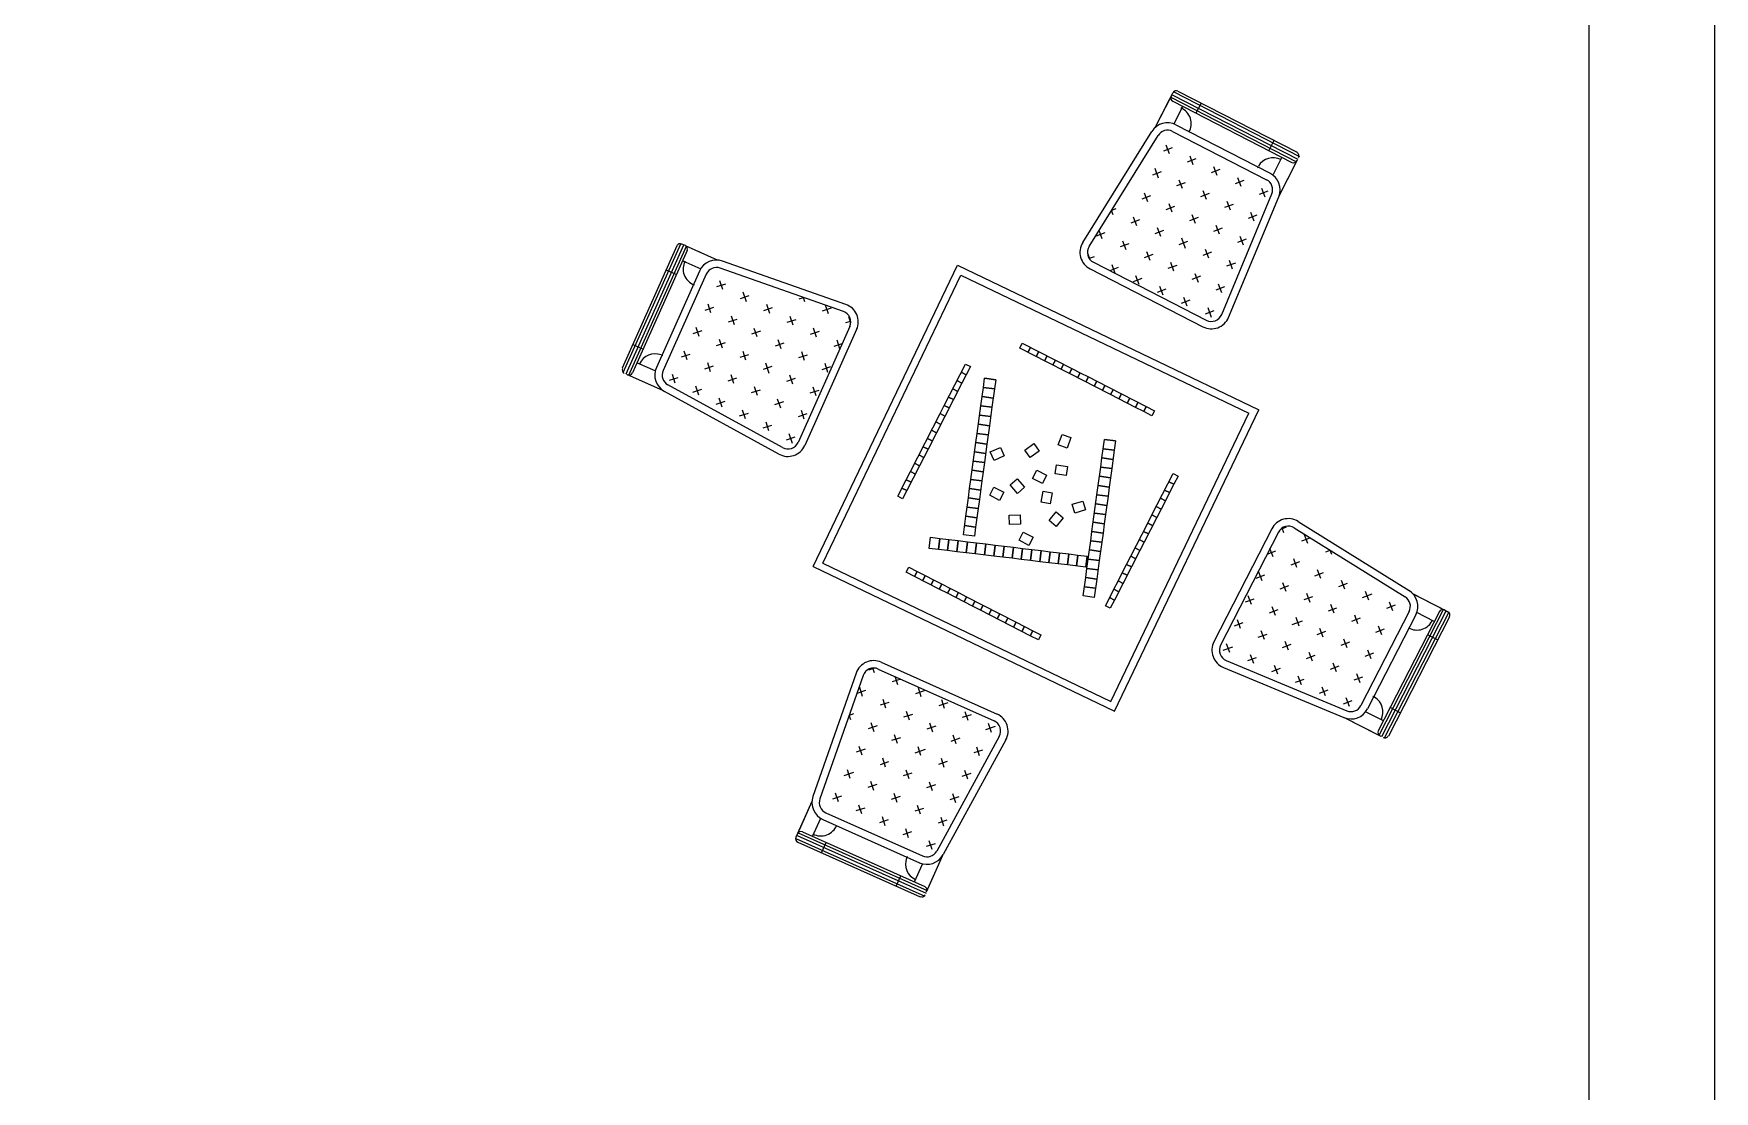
# Model space of a CAD drawing. Header units: inches. Extents: x 11.8 to 54.3, y 7.5 to 32.3.
# Drawn here: x 49.782 to 54.309, y 10.348 to 13.195 of the extents above; entities that cross this region are included whole.
import ezdxf

# ---------------------------------------------------------------- set-up
doc = ezdxf.new("R2010")
doc.units = ezdxf.units.IN
doc.header["$MEASUREMENT"] = 0
for name, color, linetype in [('1', 1, 'Continuous'), ('4', 4, 'Continuous'), ('kadrbm', 4, 'Continuous')]:
    doc.layers.add(name, color=color, linetype=linetype)

# ---------------------------------------------------------------- blocks, each defined once
blk = doc.blocks.new('kadrbm')
at = {"layer": 'kadrbm', "color": 4}
blk.add_lwpolyline([(0, 0), (0, 24.7972), (21, 24.7972), (21, 0), (0, 0)], close=True, dxfattribs=at)
blk.add_lwpolyline([(20.6631, 0.3257), (20.6631, 24.4603), (0.3369, 24.4603), (0.3369, 0.3257), (20.6631, 0.3257)], dxfattribs=at)

msp = doc.modelspace()

# ---------------------------------------------------------------- linework, layer by layer
at = {"layer": '1'}
for p, q in [((52.8536, 13.0376), (53.1915, 12.8643)), ((52.8454, 13.0233), (53.184, 12.8497)), ((52.849, 13.0302), (53.1876, 12.8567)), ((52.8772, 12.9991), (52.8529, 12.9518)), ((52.9268, 13.0079), (52.9129, 12.9808)), ((52.6249, 12.6219), (52.8108, 12.9205)), ((52.8499, 12.9314), (53.1032, 12.8015)), ((53.1229, 12.9074), (53.1089, 12.8803)), ((52.8486, 12.887), (52.8252, 12.8782)), ((52.8413, 12.8709), (52.8325, 12.8943)), ((52.913, 12.8579), (52.8896, 12.8491)), ((52.9057, 12.8418), (52.8969, 12.8652)), ((53.1446, 12.862), (53.1208, 12.8155)), ((52.8195, 12.8226), (52.7961, 12.8138)), ((52.8123, 12.8054), (52.8032, 12.8314)), ((52.9775, 12.8288), (52.9541, 12.82)), ((52.9702, 12.8127), (52.9613, 12.8361)), ((52.7186, 12.7712), (52.7183, 12.772)), ((52.8839, 12.7935), (52.8605, 12.7846)), ((52.8766, 12.7774), (52.8678, 12.8007)), ((52.9411, 12.7482), (52.9322, 12.7716)), ((53.0419, 12.7997), (53.0185, 12.7908)), ((53.0346, 12.7836), (53.0258, 12.8069)), ((53.1063, 12.7706), (53.0829, 12.7617)), ((53.0991, 12.7544), (53.0902, 12.7778)), ((52.6968, 12.7228), (52.685, 12.7184)), ((52.7903, 12.7581), (52.767, 12.7493)), ((52.7831, 12.742), (52.7742, 12.7654)), ((52.8548, 12.729), (52.8314, 12.7202)), ((52.8486, 12.7141), (52.8408, 12.7363)), ((52.9483, 12.7643), (52.925, 12.7555)), ((52.9822, 12.4386), (53.1172, 12.7633)), ((53.0128, 12.7352), (52.9894, 12.7264)), ((53.0055, 12.7191), (52.9967, 12.7425)), ((52.6895, 12.7067), (52.6851, 12.7185)), ((52.7612, 12.6937), (52.7378, 12.6849)), ((52.754, 12.6776), (52.7451, 12.701)), ((52.9192, 12.6999), (52.8958, 12.6911)), ((52.9119, 12.6838), (52.9031, 12.7072)), ((52.9764, 12.6547), (52.9676, 12.6781)), ((53.0772, 12.7061), (53.0538, 12.6973)), ((53.0699, 12.69), (53.0611, 12.7134)), ((52.6677, 12.6584), (52.6443, 12.6496)), ((52.6604, 12.6423), (52.6518, 12.6651)), ((52.7248, 12.6132), (52.716, 12.6365)), ((52.8257, 12.6646), (52.8023, 12.6558)), ((52.8184, 12.6485), (52.8096, 12.6719)), ((52.8901, 12.6355), (52.8667, 12.6266)), ((52.885, 12.6165), (52.8752, 12.6443)), ((52.9837, 12.6708), (52.9603, 12.662)), ((53.0481, 12.6417), (53.0247, 12.6328)), ((53.0408, 12.6256), (53.032, 12.649)), ((51.5248, 12.6281), (51.3697, 12.2815)), ((51.533, 12.6253), (51.3776, 12.2779)), ((51.5401, 12.6221), (51.3848, 12.2747)), ((52.6283, 12.5856), (52.6225, 12.6012)), ((52.6386, 12.5939), (52.6256, 12.5891)), ((52.7321, 12.6293), (52.7087, 12.6204)), ((52.7966, 12.6002), (52.7732, 12.5913)), ((52.7893, 12.584), (52.7804, 12.6074)), ((52.9545, 12.6064), (52.9312, 12.5975)), ((52.9473, 12.5902), (52.9384, 12.6136)), ((53.0117, 12.5611), (53.0029, 12.5845)), ((51.5941, 12.5476), (51.4779, 12.2877)), ((51.4863, 12.5591), (51.5141, 12.5467)), ((51.5305, 12.5833), (51.579, 12.5616)), ((51.9634, 12.4471), (51.6314, 12.5636)), ((51.9083, 11.7694), (52.2801, 12.5449)), ((52.2801, 12.5449), (53.0556, 12.173)), ((52.6367, 12.5793), (52.9408, 12.4234)), ((52.703, 12.5648), (52.6811, 12.5566)), ((52.6956, 12.5491), (52.6869, 12.5721)), ((52.7602, 12.5196), (52.7513, 12.543)), ((52.861, 12.571), (52.8376, 12.5622)), ((52.8537, 12.5549), (52.8449, 12.5783)), ((52.9254, 12.5419), (52.902, 12.5331)), ((52.9194, 12.5246), (52.9109, 12.5486)), ((53.019, 12.5772), (52.9956, 12.5684)), ((51.6229, 12.5138), (51.6467, 12.5216)), ((51.6387, 12.5058), (51.6309, 12.5296)), ((51.7023, 12.4729), (51.6932, 12.4989)), ((51.7968, 12.5048), (51.7965, 12.5057)), ((52.7674, 12.5357), (52.744, 12.5269)), ((52.8319, 12.5066), (52.8085, 12.4978)), ((52.8246, 12.4905), (52.8158, 12.5139)), ((52.9899, 12.5128), (52.9665, 12.504)), ((52.9826, 12.4967), (52.9738, 12.5201)), ((51.5909, 12.4508), (51.6147, 12.4585)), ((51.6067, 12.4428), (51.5989, 12.4665)), ((51.686, 12.4818), (51.7097, 12.4896)), ((51.749, 12.4498), (51.7728, 12.4575)), ((51.7648, 12.4418), (51.757, 12.4655)), ((51.8441, 12.4808), (51.8561, 12.4847)), ((51.8599, 12.4728), (51.8559, 12.4848)), ((51.9071, 12.4488), (51.9309, 12.4565)), ((51.9229, 12.4408), (51.9153, 12.464)), ((52.8963, 12.4775), (52.8729, 12.4687)), ((52.889, 12.4614), (52.8802, 12.4848)), ((52.9545, 12.4307), (52.9454, 12.4567)), ((51.5747, 12.3797), (51.5669, 12.4035)), ((51.654, 12.4188), (51.6777, 12.4265)), ((51.6697, 12.4108), (51.662, 12.4345)), ((51.8121, 12.4178), (51.8358, 12.4255)), ((51.8278, 12.4098), (51.8201, 12.4335)), ((51.9808, 12.4065), (51.8412, 12.0945)), ((51.9702, 12.4168), (51.9833, 12.4211)), ((51.9834, 12.4167), (51.9782, 12.4325)), ((52.9607, 12.4484), (52.9374, 12.4395)), ((51.3963, 12.358), (51.4241, 12.3456)), ((51.5589, 12.3877), (51.5827, 12.3955)), ((51.6219, 12.3557), (51.6457, 12.3635)), ((51.6377, 12.3477), (51.6299, 12.3715)), ((51.717, 12.3867), (51.7408, 12.3945)), ((51.7312, 12.379), (51.7234, 12.4012)), ((51.7801, 12.3547), (51.8038, 12.3625)), ((51.7958, 12.3467), (51.7881, 12.3705)), ((51.8751, 12.3857), (51.8989, 12.3935)), ((51.8909, 12.3777), (51.8831, 12.4015)), ((51.9382, 12.3537), (51.9604, 12.361)), ((51.9538, 12.3461), (51.9462, 12.3695)), ((52.4384, 12.3485), (52.4452, 12.3618)), ((52.4452, 12.3618), (52.5787, 12.2934)), ((51.5269, 12.3247), (51.5506, 12.3324)), ((51.5426, 12.3167), (51.5349, 12.3404)), ((51.685, 12.3237), (51.7088, 12.3314)), ((51.7007, 12.3157), (51.693, 12.3395)), ((51.8431, 12.3227), (51.8669, 12.3305)), ((51.8589, 12.3147), (51.8511, 12.3385)), ((52.4829, 12.3257), (52.4384, 12.3485)), ((52.4675, 12.3504), (52.4606, 12.3371)), ((52.4606, 12.3371), (52.4675, 12.3504)), ((52.4897, 12.339), (52.4829, 12.3257)), ((52.4829, 12.3257), (52.4897, 12.339)), ((52.5051, 12.3143), (52.4829, 12.3257)), ((52.512, 12.3276), (52.5051, 12.3143)), ((52.5051, 12.3143), (52.512, 12.3276)), ((52.5719, 12.2801), (52.5051, 12.3143)), ((52.5342, 12.3162), (52.5274, 12.3029)), ((52.5274, 12.3029), (52.5342, 12.3162)), ((51.4078, 12.3089), (51.4554, 12.2876)), ((51.4949, 12.2616), (51.5186, 12.2694)), ((51.5106, 12.2536), (51.5029, 12.2774)), ((51.5899, 12.2927), (51.6137, 12.3004)), ((51.6057, 12.2847), (51.5979, 12.3084)), ((51.653, 12.2606), (51.6767, 12.2684)), ((51.6687, 12.2526), (51.661, 12.2764)), ((51.748, 12.2917), (51.7718, 12.2994)), ((51.7639, 12.2801), (51.7541, 12.3079)), ((51.8268, 12.2516), (51.8191, 12.2754)), ((51.9061, 12.2907), (51.9299, 12.2984)), ((51.9219, 12.2827), (51.9141, 12.3064)), ((52.2351, 12.1942), (52.2921, 12.3054)), ((52.2807, 12.2832), (52.294, 12.2764)), ((52.294, 12.2764), (52.2807, 12.2832)), ((52.3054, 12.2986), (52.2826, 12.2541)), ((52.2921, 12.3054), (52.3054, 12.2986)), ((52.5565, 12.3048), (52.5496, 12.2915)), ((52.5496, 12.2915), (52.5565, 12.3048)), ((52.5787, 12.2934), (52.5719, 12.2801)), ((52.5719, 12.2801), (52.5787, 12.2934)), ((52.6164, 12.2572), (52.5719, 12.2801)), ((52.5787, 12.2934), (52.601, 12.282)), ((52.601, 12.282), (52.5941, 12.2687)), ((52.5941, 12.2687), (52.601, 12.282)), ((52.601, 12.282), (52.6232, 12.2706)), ((52.6232, 12.2706), (52.6164, 12.2572)), ((52.6164, 12.2572), (52.6232, 12.2706)), ((52.6232, 12.2706), (52.6455, 12.2592)), ((51.7995, 12.0805), (51.4909, 12.2492)), ((51.5579, 12.2296), (51.5817, 12.2374)), ((51.5737, 12.2216), (51.5659, 12.2454)), ((51.716, 12.2286), (51.7398, 12.2364)), ((51.7318, 12.2206), (51.724, 12.2444)), ((51.8111, 12.2597), (51.8348, 12.2674)), ((51.8741, 12.2276), (51.8979, 12.2354)), ((51.8899, 12.2196), (51.8821, 12.2434)), ((52.2826, 12.2541), (52.2142, 12.1206)), ((52.2579, 12.2387), (52.2712, 12.2319)), ((52.2712, 12.2319), (52.2579, 12.2387)), ((52.2693, 12.261), (52.2826, 12.2541)), ((52.2826, 12.2541), (52.2693, 12.261)), ((52.3371, 12.2177), (52.3404, 12.2425)), ((52.3404, 12.2425), (52.3438, 12.2672)), ((52.3702, 12.2384), (52.3404, 12.2425)), ((52.3404, 12.2425), (52.3702, 12.2384)), ((52.3735, 12.2632), (52.3438, 12.2672)), ((52.3438, 12.2672), (52.3735, 12.2632)), ((52.3702, 12.2384), (52.3634, 12.1889)), ((52.3735, 12.2632), (52.3702, 12.2384)), ((52.6386, 12.2458), (52.6164, 12.2572)), ((52.6455, 12.2592), (52.6386, 12.2458)), ((52.6386, 12.2458), (52.6455, 12.2592)), ((52.6831, 12.223), (52.6386, 12.2458)), ((52.6455, 12.2592), (52.7789, 12.1908)), ((52.6677, 12.2478), (52.6609, 12.2344)), ((52.6609, 12.2344), (52.6677, 12.2478)), ((52.69, 12.2364), (52.6831, 12.223)), ((52.6831, 12.223), (52.69, 12.2364)), ((52.7054, 12.2116), (52.6831, 12.223)), ((52.7122, 12.225), (52.7054, 12.2116)), ((52.7054, 12.2116), (52.7122, 12.225)), ((51.621, 12.1976), (51.6447, 12.2054)), ((51.6367, 12.1896), (51.629, 12.2134)), ((51.6998, 12.1576), (51.692, 12.1813)), ((51.7791, 12.1966), (51.8028, 12.2044)), ((51.7946, 12.1868), (51.7862, 12.2109)), ((51.8579, 12.1566), (51.8501, 12.1804)), ((52.2237, 12.172), (52.2351, 12.1942)), ((52.2351, 12.1942), (52.2484, 12.1874)), ((52.2484, 12.1874), (52.2351, 12.1942)), ((52.2465, 12.2165), (52.2598, 12.2096)), ((52.2598, 12.2096), (52.2465, 12.2165)), ((52.3236, 12.1186), (52.3337, 12.1929)), ((52.3337, 12.1929), (52.3371, 12.2177)), ((52.3634, 12.1889), (52.3337, 12.1929)), ((52.3337, 12.1929), (52.3634, 12.1889)), ((52.3668, 12.2137), (52.3371, 12.2177)), ((52.3371, 12.2177), (52.3668, 12.2137)), ((52.3634, 12.1889), (52.3567, 12.1393)), ((52.7499, 12.1888), (52.7054, 12.2116)), ((52.7345, 12.2136), (52.7276, 12.2002)), ((52.7276, 12.2002), (52.7345, 12.2136)), ((52.7567, 12.2022), (52.7499, 12.1888)), ((52.7499, 12.1888), (52.7567, 12.2022)), ((52.7721, 12.1774), (52.7499, 12.1888)), ((52.7789, 12.1908), (52.7721, 12.1774)), ((52.7721, 12.1774), (52.7789, 12.1908)), ((52.7944, 12.166), (52.7721, 12.1774)), ((52.7789, 12.1908), (52.8012, 12.1794)), ((52.8012, 12.1794), (52.7944, 12.166)), ((51.684, 12.1656), (51.7078, 12.1733)), ((51.747, 12.1336), (51.7708, 12.1413)), ((51.7628, 12.1256), (51.755, 12.1493)), ((51.8421, 12.1646), (51.8659, 12.1723)), ((52.1438, 12.0162), (52.2237, 12.172)), ((52.2123, 12.1497), (52.2256, 12.1429)), ((52.2256, 12.1429), (52.2123, 12.1497)), ((52.2237, 12.172), (52.237, 12.1651)), ((52.237, 12.1651), (52.2237, 12.172)), ((52.3567, 12.1393), (52.327, 12.1434)), ((52.327, 12.1434), (52.3567, 12.1393)), ((52.3601, 12.1641), (52.3303, 12.1682)), ((52.3303, 12.1682), (52.3601, 12.1641)), ((52.3567, 12.1393), (52.3499, 12.0898)), ((52.6837, 11.3976), (53.0556, 12.173)), ((51.8101, 12.1015), (51.8339, 12.1093)), ((51.826, 12.0917), (51.8169, 12.1176)), ((52.1895, 12.1052), (52.2028, 12.0984)), ((52.2028, 12.0984), (52.1895, 12.1052)), ((52.2142, 12.1206), (52.1914, 12.0761)), ((52.2009, 12.1275), (52.2142, 12.1206)), ((52.2142, 12.1206), (52.2009, 12.1275)), ((52.3067, 11.9948), (52.3202, 12.0938)), ((52.3202, 12.0938), (52.3236, 12.1186)), ((52.3499, 12.0898), (52.3202, 12.0938)), ((52.3202, 12.0938), (52.3499, 12.0898)), ((52.3533, 12.1146), (52.3236, 12.1186)), ((52.3236, 12.1186), (52.3533, 12.1146)), ((52.3499, 12.0898), (52.3432, 12.0403)), ((52.4518, 12.074), (52.4765, 12.0912)), ((52.4765, 12.0912), (52.4907, 12.0706)), ((52.5422, 12.0877), (52.5525, 12.1159)), ((52.5657, 12.0791), (52.5422, 12.0877)), ((52.5525, 12.1159), (52.576, 12.1073)), ((52.576, 12.1073), (52.5657, 12.0791)), ((52.6632, 12.0776), (52.6666, 12.1023)), ((52.6666, 12.1023), (52.6963, 12.0983)), ((52.6963, 12.0983), (52.6666, 12.1023)), ((52.6963, 12.0983), (52.6929, 12.0735)), ((52.1667, 12.0607), (52.18, 12.0539)), ((52.18, 12.0539), (52.1667, 12.0607)), ((52.18, 12.0539), (52.1686, 12.0316)), ((52.1781, 12.083), (52.1914, 12.0761)), ((52.1914, 12.0761), (52.1781, 12.083)), ((52.1914, 12.0761), (52.18, 12.0539)), ((52.3432, 12.0403), (52.3135, 12.0443)), ((52.3135, 12.0443), (52.3432, 12.0403)), ((52.3466, 12.065), (52.3169, 12.0691)), ((52.3169, 12.0691), (52.3466, 12.065)), ((52.3591, 12.069), (52.3866, 12.081)), ((52.369, 12.0461), (52.3591, 12.069)), ((52.3966, 12.0581), (52.369, 12.0461)), ((52.3866, 12.081), (52.3966, 12.0581)), ((52.4661, 12.0535), (52.4518, 12.074)), ((52.4907, 12.0706), (52.4661, 12.0535)), ((52.6564, 12.028), (52.6598, 12.0528)), ((52.6598, 12.0528), (52.6632, 12.0776)), ((52.6598, 12.0528), (52.6895, 12.0487)), ((52.6895, 12.0487), (52.6598, 12.0528)), ((52.6632, 12.0776), (52.6929, 12.0735)), ((52.6929, 12.0735), (52.6632, 12.0776)), ((52.6929, 12.0735), (52.6862, 12.024)), ((52.1324, 11.994), (52.1438, 12.0162)), ((52.1686, 12.0316), (52.1344, 11.9649)), ((52.1438, 12.0162), (52.1572, 12.0094)), ((52.1572, 12.0094), (52.1438, 12.0162)), ((52.1552, 12.0385), (52.1686, 12.0316)), ((52.1686, 12.0316), (52.1552, 12.0385)), ((52.3398, 12.0155), (52.3101, 12.0195)), ((52.3101, 12.0195), (52.3398, 12.0155)), ((52.3398, 12.0155), (52.3365, 11.9907)), ((52.3432, 12.0403), (52.3398, 12.0155)), ((52.4129, 11.9799), (52.4317, 11.9963)), ((52.4317, 11.9963), (52.4514, 11.9737)), ((52.4727, 11.9975), (52.4841, 12.0198)), ((52.4994, 11.9839), (52.4727, 11.9975)), ((52.4841, 12.0198), (52.5108, 12.0061)), ((52.5108, 12.0061), (52.4994, 11.9839)), ((52.5336, 12.0097), (52.5374, 12.0344)), ((52.5633, 12.0051), (52.5336, 12.0097)), ((52.5374, 12.0344), (52.5671, 12.0298)), ((52.5671, 12.0298), (52.5633, 12.0051)), ((52.6497, 11.9785), (52.6564, 12.028)), ((52.6531, 12.0033), (52.6828, 11.9992)), ((52.6828, 11.9992), (52.6531, 12.0033)), ((52.6564, 12.028), (52.6862, 12.024)), ((52.6862, 12.024), (52.6564, 12.028)), ((52.6862, 12.024), (52.6794, 11.9744)), ((52.7944, 11.8996), (52.8514, 12.0108)), ((52.8514, 12.0108), (52.8648, 12.0039)), ((52.8648, 12.0039), (52.8534, 11.9817)), ((52.1096, 11.9495), (52.1324, 11.994)), ((52.121, 11.9717), (52.1344, 11.9649)), ((52.1344, 11.9649), (52.121, 11.9717)), ((52.1344, 11.9649), (52.123, 11.9426)), ((52.1324, 11.994), (52.1458, 11.9871)), ((52.1458, 11.9871), (52.1324, 11.994)), ((52.3, 11.9452), (52.3034, 11.97)), ((52.3034, 11.97), (52.3067, 11.9948)), ((52.3331, 11.9659), (52.3034, 11.97)), ((52.3034, 11.97), (52.3331, 11.9659)), ((52.3365, 11.9907), (52.3067, 11.9948)), ((52.3067, 11.9948), (52.3365, 11.9907)), ((52.3365, 11.9907), (52.3297, 11.9412)), ((52.3574, 11.9522), (52.3688, 11.9744)), ((52.3841, 11.9385), (52.3574, 11.9522)), ((52.3688, 11.9744), (52.3955, 11.9608)), ((52.3955, 11.9608), (52.3841, 11.9385)), ((52.4326, 11.9573), (52.4129, 11.9799)), ((52.4514, 11.9737), (52.4326, 11.9573)), ((52.4956, 11.9339), (52.5011, 11.9634)), ((52.5011, 11.9634), (52.5257, 11.9589)), ((52.5257, 11.9589), (52.5202, 11.9294)), ((52.6328, 11.8546), (52.6463, 11.9537)), ((52.6463, 11.9537), (52.6497, 11.9785)), ((52.6463, 11.9537), (52.6761, 11.9497)), ((52.6761, 11.9497), (52.6463, 11.9537)), ((52.6497, 11.9785), (52.6794, 11.9744)), ((52.6794, 11.9744), (52.6497, 11.9785)), ((52.6794, 11.9744), (52.6761, 11.9497)), ((52.8534, 11.9817), (52.8191, 11.915)), ((52.8419, 11.9595), (52.8286, 11.9663)), ((52.8286, 11.9663), (52.8419, 11.9595)), ((52.8534, 11.9817), (52.84, 11.9885)), ((52.84, 11.9885), (52.8534, 11.9817)), ((52.123, 11.9426), (52.1096, 11.9495)), ((52.2933, 11.8957), (52.2966, 11.9204)), ((52.2966, 11.9204), (52.3, 11.9452)), ((52.3264, 11.9164), (52.2966, 11.9204)), ((52.2966, 11.9204), (52.3264, 11.9164)), ((52.3297, 11.9412), (52.3, 11.9452)), ((52.3, 11.9452), (52.3297, 11.9412)), ((52.3264, 11.9164), (52.323, 11.8916)), ((52.3297, 11.9412), (52.3264, 11.9164)), ((52.5202, 11.9294), (52.4956, 11.9339)), ((52.5173, 11.8843), (52.5363, 11.9074)), ((52.5363, 11.9074), (52.5556, 11.8916)), ((52.5794, 11.9284), (52.6082, 11.9367)), ((52.5863, 11.9044), (52.5794, 11.9284)), ((52.6151, 11.9126), (52.5863, 11.9044)), ((52.6082, 11.9367), (52.6151, 11.9126)), ((52.643, 11.9289), (52.6727, 11.9249)), ((52.6727, 11.9249), (52.643, 11.9289)), ((52.6761, 11.9497), (52.6693, 11.9001)), ((52.8191, 11.915), (52.8058, 11.9218)), ((52.8058, 11.9218), (52.8191, 11.915)), ((52.8191, 11.915), (52.8077, 11.8927)), ((52.8305, 11.9372), (52.8172, 11.944)), ((52.8172, 11.944), (52.8305, 11.9372)), ((52.2865, 11.8461), (52.2933, 11.8957)), ((52.3196, 11.8668), (52.2899, 11.8709)), ((52.2899, 11.8709), (52.3196, 11.8668)), ((52.323, 11.8916), (52.2933, 11.8957)), ((52.2933, 11.8957), (52.323, 11.8916)), ((52.3196, 11.8668), (52.3162, 11.8421)), ((52.323, 11.8916), (52.3196, 11.8668)), ((52.4099, 11.8988), (52.4399, 11.8992)), ((52.4103, 11.8738), (52.4099, 11.8988)), ((52.4403, 11.8742), (52.4103, 11.8738)), ((52.4399, 11.8992), (52.4403, 11.8742)), ((52.5366, 11.8684), (52.5173, 11.8843)), ((52.5556, 11.8916), (52.5366, 11.8684)), ((52.6362, 11.8794), (52.6659, 11.8753)), ((52.6659, 11.8753), (52.6362, 11.8794)), ((52.6396, 11.9042), (52.6693, 11.9001)), ((52.6693, 11.9001), (52.6396, 11.9042)), ((52.6659, 11.8753), (52.6626, 11.8506)), ((52.6693, 11.9001), (52.6659, 11.8753)), ((52.7374, 11.7883), (52.783, 11.8773)), ((52.8077, 11.8927), (52.7735, 11.826)), ((52.783, 11.8773), (52.7944, 11.8996)), ((52.7963, 11.8705), (52.783, 11.8773)), ((52.783, 11.8773), (52.7963, 11.8705)), ((52.8077, 11.8927), (52.7944, 11.8996)), ((52.7944, 11.8996), (52.8077, 11.8927)), ((53.1414, 11.8613), (53.157, 11.8672)), ((53.1497, 11.8511), (53.1448, 11.8641)), ((53.1776, 11.8648), (53.4763, 11.6789)), ((52.1943, 11.8093), (52.1979, 11.8391)), ((52.1979, 11.8391), (52.2227, 11.8361)), ((52.2227, 11.8361), (52.2192, 11.8063)), ((52.2192, 11.8063), (52.2227, 11.8361)), ((52.2227, 11.8361), (52.2476, 11.8331)), ((52.2476, 11.8331), (52.244, 11.8033)), ((52.244, 11.8033), (52.2476, 11.8331)), ((52.2476, 11.8331), (52.2724, 11.8301)), ((52.2724, 11.8301), (52.2688, 11.8004)), ((52.2688, 11.8004), (52.2724, 11.8301)), ((52.2724, 11.8301), (52.2972, 11.8272)), ((52.3162, 11.8421), (52.2865, 11.8461)), ((52.2972, 11.8272), (52.2936, 11.7974)), ((52.2936, 11.7974), (52.2972, 11.8272)), ((52.2972, 11.8272), (52.322, 11.8242)), ((52.322, 11.8242), (52.3184, 11.7944)), ((52.3184, 11.7944), (52.322, 11.8242)), ((52.322, 11.8242), (52.3468, 11.8212)), ((52.3468, 11.8212), (52.3433, 11.7914)), ((52.3433, 11.7914), (52.3468, 11.8212)), ((52.3468, 11.8212), (52.3717, 11.8182)), ((52.3717, 11.8182), (52.3681, 11.7884)), ((52.3681, 11.7884), (52.3717, 11.8182)), ((52.3717, 11.8182), (52.3965, 11.8153)), ((52.3965, 11.8153), (52.3929, 11.7855)), ((52.3929, 11.7855), (52.3965, 11.8153)), ((52.3965, 11.8153), (52.4213, 11.8123)), ((52.4364, 11.8311), (52.4479, 11.8533)), ((52.4631, 11.8174), (52.4364, 11.8311)), ((52.4479, 11.8533), (52.4746, 11.8397)), ((52.4746, 11.8397), (52.4631, 11.8174)), ((52.6261, 11.8051), (52.6295, 11.8298)), ((52.6295, 11.8298), (52.6328, 11.8546)), ((52.6295, 11.8298), (52.6592, 11.8258)), ((52.6592, 11.8258), (52.6295, 11.8298)), ((52.6328, 11.8546), (52.6626, 11.8506)), ((52.6626, 11.8506), (52.6328, 11.8546)), ((52.6592, 11.8258), (52.6525, 11.7763)), ((52.6626, 11.8506), (52.6592, 11.8258)), ((52.7735, 11.826), (52.7602, 11.8328)), ((52.7602, 11.8328), (52.7735, 11.826)), ((52.7735, 11.826), (52.7621, 11.8037)), ((52.7849, 11.8482), (52.7716, 11.8551)), ((52.7716, 11.8551), (52.7849, 11.8482)), ((53.1351, 11.853), (52.9792, 11.5488)), ((53.198, 11.8293), (53.2208, 11.8379)), ((53.2142, 11.822), (53.2053, 11.8454)), ((52.2192, 11.8063), (52.1943, 11.8093)), ((52.244, 11.8033), (52.2192, 11.8063)), ((52.2688, 11.8004), (52.244, 11.8033)), ((52.2936, 11.7974), (52.2688, 11.8004)), ((52.3184, 11.7944), (52.2936, 11.7974)), ((52.3681, 11.7884), (52.3184, 11.7944)), ((52.3929, 11.7855), (52.3681, 11.7884)), ((52.4177, 11.7825), (52.3929, 11.7855)), ((52.4213, 11.8123), (52.4177, 11.7825)), ((52.4177, 11.7825), (52.4213, 11.8123)), ((52.4426, 11.7795), (52.4177, 11.7825)), ((52.4213, 11.8123), (52.4461, 11.8093)), ((52.4461, 11.8093), (52.4426, 11.7795)), ((52.4426, 11.7795), (52.4461, 11.8093)), ((52.4674, 11.7765), (52.4426, 11.7795)), ((52.4461, 11.8093), (52.471, 11.8063)), ((52.471, 11.8063), (52.4674, 11.7765)), ((52.4674, 11.7765), (52.471, 11.8063)), ((52.4922, 11.7735), (52.4674, 11.7765)), ((52.471, 11.8063), (52.4958, 11.8033)), ((52.4958, 11.8033), (52.4922, 11.7735)), ((52.4922, 11.7735), (52.4958, 11.8033)), ((52.517, 11.7706), (52.4922, 11.7735)), ((52.4958, 11.8033), (52.5206, 11.8004)), ((52.5206, 11.8004), (52.517, 11.7706)), ((52.517, 11.7706), (52.5206, 11.8004)), ((52.5418, 11.7676), (52.517, 11.7706)), ((52.5206, 11.8004), (52.5454, 11.7974)), ((52.5454, 11.7974), (52.5418, 11.7676)), ((52.5418, 11.7676), (52.5454, 11.7974)), ((52.5454, 11.7974), (52.5702, 11.7944)), ((52.5702, 11.7944), (52.5667, 11.7646)), ((52.5667, 11.7646), (52.5702, 11.7944)), ((52.5702, 11.7944), (52.5951, 11.7914)), ((52.5951, 11.7914), (52.5915, 11.7616)), ((52.5915, 11.7616), (52.5951, 11.7914)), ((52.5951, 11.7914), (52.6199, 11.7884)), ((52.6199, 11.7884), (52.6163, 11.7587)), ((52.6163, 11.7587), (52.6199, 11.7884)), ((52.6194, 11.7555), (52.6227, 11.7803)), ((52.6227, 11.7803), (52.6261, 11.8051)), ((52.6227, 11.7803), (52.6525, 11.7763)), ((52.6525, 11.7763), (52.6227, 11.7803)), ((52.6261, 11.8051), (52.6558, 11.801)), ((52.6558, 11.801), (52.6261, 11.8051)), ((52.6525, 11.7763), (52.6457, 11.7267)), ((52.7621, 11.8037), (52.6937, 11.6702)), ((52.726, 11.7661), (52.7374, 11.7883)), ((52.7507, 11.7815), (52.7374, 11.7883)), ((52.7374, 11.7883), (52.7507, 11.7815)), ((52.7621, 11.8037), (52.7488, 11.8106)), ((52.7488, 11.8106), (52.7621, 11.8037)), ((53.1049, 11.7941), (53.1279, 11.8028)), ((53.1206, 11.7867), (53.1123, 11.8086)), ((53.1689, 11.7648), (53.1923, 11.7737)), ((53.185, 11.7576), (53.1762, 11.781)), ((53.2625, 11.8002), (53.2743, 11.8046)), ((53.2786, 11.7929), (53.2741, 11.8047)), ((53.3269, 11.771), (53.3277, 11.7714)), ((51.9083, 11.7694), (52.6837, 11.3976)), ((52.1327, 11.7454), (52.1395, 11.7587)), ((52.1549, 11.7339), (52.1327, 11.7454)), ((52.1395, 11.7587), (52.1618, 11.7473)), ((52.1549, 11.7339), (52.1618, 11.7473)), ((52.1618, 11.7473), (52.1549, 11.7339)), ((52.2217, 11.6997), (52.1549, 11.7339)), ((52.1618, 11.7473), (52.184, 11.7359)), ((52.1772, 11.7225), (52.184, 11.7359)), ((52.184, 11.7359), (52.1772, 11.7225)), ((52.184, 11.7359), (52.2063, 11.7245)), ((52.1994, 11.7111), (52.2063, 11.7245)), ((52.2063, 11.7245), (52.1994, 11.7111)), ((52.2063, 11.7245), (52.273, 11.6903)), ((52.5667, 11.7646), (52.5418, 11.7676)), ((52.6163, 11.7587), (52.5667, 11.7646)), ((52.6092, 11.6812), (52.616, 11.7308)), ((52.616, 11.7308), (52.6194, 11.7555)), ((52.616, 11.7308), (52.6457, 11.7267)), ((52.6457, 11.7267), (52.616, 11.7308)), ((52.6194, 11.7555), (52.6491, 11.7515)), ((52.6491, 11.7515), (52.6194, 11.7555)), ((52.6457, 11.7267), (52.639, 11.6772)), ((52.6689, 11.6548), (52.726, 11.7661)), ((52.7279, 11.737), (52.7146, 11.7438)), ((52.7146, 11.7438), (52.7279, 11.737)), ((52.7393, 11.7592), (52.726, 11.7661)), ((52.726, 11.7661), (52.7393, 11.7592)), ((53.0754, 11.7295), (53.0988, 11.7384)), ((53.0915, 11.7222), (53.0826, 11.7456)), ((53.2334, 11.7357), (53.2567, 11.7446)), ((53.2495, 11.7284), (53.2406, 11.7518)), ((52.2217, 11.6997), (52.2285, 11.7131)), ((52.2285, 11.7131), (52.2217, 11.6997)), ((52.2439, 11.6883), (52.2217, 11.6997)), ((52.2439, 11.6883), (52.2508, 11.7017)), ((52.2508, 11.7017), (52.2439, 11.6883)), ((52.2884, 11.6655), (52.2439, 11.6883)), ((52.2662, 11.6769), (52.273, 11.6903)), ((52.273, 11.6903), (52.2662, 11.6769)), ((52.273, 11.6903), (52.2953, 11.6789)), ((52.639, 11.6772), (52.6092, 11.6812)), ((52.6126, 11.706), (52.6423, 11.7019)), ((52.6423, 11.7019), (52.6126, 11.706)), ((52.7051, 11.6925), (52.6918, 11.6993)), ((52.6918, 11.6993), (52.7051, 11.6925)), ((52.7165, 11.7147), (52.7032, 11.7216)), ((52.7032, 11.7216), (52.7165, 11.7147)), ((53.0624, 11.6578), (53.0535, 11.6812)), ((53.1398, 11.7004), (53.1632, 11.7092)), ((53.1559, 11.6931), (53.1471, 11.7165)), ((53.2042, 11.6713), (53.2276, 11.6801)), ((53.2204, 11.664), (53.2115, 11.6874)), ((53.2978, 11.7066), (53.3212, 11.7154)), ((53.3139, 11.6993), (53.3051, 11.7227)), ((53.3612, 11.6774), (53.3871, 11.6865)), ((53.3783, 11.6702), (53.3695, 11.6936)), ((52.2884, 11.6655), (52.2953, 11.6789)), ((52.2953, 11.6789), (52.2884, 11.6655)), ((52.3107, 11.6541), (52.2884, 11.6655)), ((52.2953, 11.6789), (52.4288, 11.6104)), ((52.3107, 11.6541), (52.3175, 11.6675)), ((52.3175, 11.6675), (52.3107, 11.6541)), ((52.3329, 11.6427), (52.3107, 11.6541)), ((52.3329, 11.6427), (52.3398, 11.6561)), ((52.3398, 11.6561), (52.3329, 11.6427)), ((52.4664, 11.5743), (52.3329, 11.6427)), ((52.3552, 11.6313), (52.362, 11.6447)), ((52.362, 11.6447), (52.3552, 11.6313)), ((52.6823, 11.648), (52.6689, 11.6548)), ((52.6937, 11.6702), (52.6803, 11.6771)), ((52.6803, 11.6771), (52.6937, 11.6702)), ((52.6937, 11.6702), (52.6823, 11.648)), ((53.0463, 11.6651), (53.0696, 11.6739)), ((53.1107, 11.636), (53.1341, 11.6448)), ((53.1268, 11.6287), (53.118, 11.6521)), ((53.2698, 11.6411), (53.2921, 11.6489)), ((53.2848, 11.6349), (53.276, 11.6583)), ((53.4871, 11.6397), (53.3573, 11.3865)), ((53.579, 11.6443), (53.4055, 11.3057)), ((53.586, 11.6407), (53.4124, 11.3021)), ((53.5933, 11.6361), (53.4201, 11.2982)), ((53.4267, 11.6484), (53.4501, 11.6572)), ((53.4428, 11.6411), (53.434, 11.6645)), ((53.5548, 11.6125), (53.5075, 11.6367)), ((52.3774, 11.6199), (52.3843, 11.6333)), ((52.3843, 11.6333), (52.3774, 11.6199)), ((52.3997, 11.6085), (52.4065, 11.6219)), ((52.4065, 11.6219), (52.3997, 11.6085)), ((52.4219, 11.5971), (52.4288, 11.6104)), ((52.4288, 11.6104), (52.4219, 11.5971)), ((52.4288, 11.6104), (52.451, 11.599)), ((52.4442, 11.5857), (52.451, 11.599)), ((52.451, 11.599), (52.4442, 11.5857)), ((52.451, 11.599), (52.4733, 11.5876)), ((53.0171, 11.6006), (53.0405, 11.6095)), ((53.0332, 11.5934), (53.0244, 11.6168)), ((53.1723, 11.6047), (53.2001, 11.6145)), ((53.1912, 11.5996), (53.1824, 11.623)), ((53.2557, 11.5705), (53.2468, 11.5938)), ((53.3331, 11.6131), (53.3565, 11.6219)), ((53.3492, 11.6058), (53.3404, 11.6292)), ((53.3976, 11.5839), (53.4209, 11.5928)), ((53.4137, 11.5767), (53.4048, 11.6)), ((52.4664, 11.5743), (52.4733, 11.5876)), ((52.4733, 11.5876), (52.4664, 11.5743)), ((52.4887, 11.5629), (52.4664, 11.5743)), ((52.4733, 11.5876), (52.4955, 11.5762)), ((52.4955, 11.5762), (52.4887, 11.5629)), ((52.9865, 11.5352), (53.0124, 11.5443)), ((53.0041, 11.5289), (52.9953, 11.5523)), ((53.0803, 11.5703), (53.1044, 11.5787)), ((53.0977, 11.5643), (53.0889, 11.5876)), ((53.146, 11.5424), (53.1694, 11.5512)), ((53.1621, 11.5351), (53.1533, 11.5585)), ((53.2396, 11.5777), (53.263, 11.5866)), ((53.304, 11.5486), (53.3274, 11.5574)), ((53.3201, 11.5413), (53.3113, 11.5647)), ((53.5637, 11.5629), (53.5365, 11.5768)), ((52.9943, 11.5075), (53.3191, 11.3724)), ((53.0525, 11.5071), (53.0758, 11.5159)), ((53.0686, 11.4998), (53.0597, 11.5232)), ((53.2104, 11.5133), (53.2338, 11.5221)), ((53.2266, 11.506), (53.2177, 11.5294)), ((53.291, 11.4769), (53.2822, 11.5003)), ((53.3684, 11.5195), (53.3918, 11.5283)), ((53.3845, 11.5122), (53.3757, 11.5356)), ((52.0167, 11.4671), (51.9002, 11.1352)), ((52.0471, 11.4871), (52.0312, 11.4819)), ((52.047, 11.4739), (52.0427, 11.4871)), ((52.0572, 11.4846), (52.3692, 11.345)), ((52.1177, 11.4575), (52.0943, 11.4499)), ((52.1101, 11.4419), (52.1028, 11.4642)), ((53.1169, 11.478), (53.1403, 11.4868)), ((53.133, 11.4707), (53.1242, 11.4941)), ((53.1813, 11.4489), (53.2047, 11.4577)), ((53.1974, 11.4416), (53.1886, 11.465)), ((53.2749, 11.4842), (53.2983, 11.493)), ((53.3393, 11.4551), (53.3627, 11.4639)), ((53.3554, 11.4478), (53.3466, 11.4712)), ((52.023, 11.4266), (51.9998, 11.4191)), ((52.015, 11.4109), (52.0072, 11.4346)), ((52.1811, 11.4257), (52.1573, 11.4179)), ((52.1731, 11.4099), (52.1653, 11.4337)), ((53.2458, 11.4197), (53.2692, 11.4286)), ((53.2619, 11.4125), (53.253, 11.4359)), ((51.991, 11.3636), (51.979, 11.3597)), ((52.086, 11.3946), (52.0623, 11.3869)), ((52.078, 11.3789), (52.0703, 11.4026)), ((52.1491, 11.3626), (52.1253, 11.3548)), ((52.1411, 11.3468), (52.1333, 11.3706)), ((52.2442, 11.3936), (52.2204, 11.3859)), ((52.2361, 11.3779), (52.2284, 11.4016)), ((52.2992, 11.3459), (52.2914, 11.3696)), ((53.3102, 11.3906), (53.3336, 11.3995)), ((53.3263, 11.3833), (53.3175, 11.4067)), ((53.4177, 11.345), (53.3712, 11.3689)), ((53.4632, 11.3668), (53.436, 11.3807)), ((51.983, 11.3478), (51.979, 11.3599)), ((52.054, 11.3316), (52.0303, 11.3238)), ((52.046, 11.3158), (52.0383, 11.3396)), ((52.2121, 11.3306), (52.1884, 11.3228)), ((52.2041, 11.3148), (52.1964, 11.3386)), ((52.3072, 11.3616), (52.2834, 11.3539)), ((52.3721, 11.3298), (52.3461, 11.3206)), ((52.3622, 11.3138), (52.3545, 11.3376)), ((51.959, 11.3006), (51.9581, 11.3003)), ((52.014, 11.2528), (52.0062, 11.2765)), ((52.1171, 11.2996), (52.0933, 11.2918)), ((52.1091, 11.2838), (52.1013, 11.3076)), ((52.1721, 11.2518), (52.1644, 11.2755)), ((52.3833, 11.3032), (52.2146, 10.9946)), ((52.2769, 11.2984), (52.2529, 11.2899)), ((52.2672, 11.2828), (52.2594, 11.3066)), ((52.3302, 11.2508), (52.3225, 11.2746)), ((52.022, 11.2685), (51.9982, 11.2608)), ((52.0848, 11.2349), (52.0626, 11.2271)), ((52.077, 11.2208), (52.0693, 11.2445)), ((52.1837, 11.2676), (52.1559, 11.2579)), ((52.2432, 11.2355), (52.2194, 11.2278)), ((52.2352, 11.2198), (52.2274, 11.2435)), ((52.3382, 11.2665), (52.3145, 11.2588)), ((51.9909, 11.2061), (51.9649, 11.1969)), ((51.982, 11.1897), (51.9742, 11.2135)), ((52.045, 11.1577), (52.0373, 11.1815)), ((52.1481, 11.2045), (52.1243, 11.1967)), ((52.1401, 11.1887), (52.1323, 11.2125)), ((52.3062, 11.2035), (52.2824, 11.1957)), ((52.2982, 11.1877), (52.2904, 11.2115)), ((51.958, 11.1424), (51.9342, 11.1347)), ((51.95, 11.1267), (51.9422, 11.1504)), ((52.053, 11.1735), (52.0293, 11.1657)), ((52.1161, 11.1414), (52.0923, 11.1337)), ((52.1081, 11.1257), (52.1003, 11.1495)), ((52.2111, 11.1725), (52.1874, 11.1647)), ((52.2031, 11.1567), (52.1954, 11.1805)), ((52.2742, 11.1405), (52.2504, 11.1327)), ((52.2662, 11.1247), (52.2584, 11.1485)), ((51.9162, 11.0978), (52.176, 10.9816)), ((52.021, 11.1104), (51.9972, 11.1027)), ((52.013, 11.0947), (52.0052, 11.1184)), ((52.1791, 11.1094), (52.1554, 11.1017)), ((52.1711, 11.0937), (52.1634, 11.1174)), ((51.8805, 11.0342), (51.9022, 11.0828)), ((52.0841, 11.0784), (52.0603, 11.0706)), ((52.0761, 11.0626), (52.0683, 11.0864)), ((52.1471, 11.0464), (52.1233, 11.0386)), ((52.1391, 11.0306), (52.1313, 11.0544)), ((52.2422, 11.0774), (52.2184, 11.0697)), ((52.2342, 11.0616), (52.2264, 11.0854)), ((51.8357, 11.0285), (52.1823, 10.8735)), ((51.8385, 11.0367), (52.1859, 10.8814)), ((51.8417, 11.0439), (52.189, 10.8885)), ((51.9047, 10.99), (51.9171, 11.0178)), ((52.2101, 11.0144), (52.1864, 11.0066)), ((52.2021, 10.9986), (52.1944, 11.0224)), ((52.1548, 10.9115), (52.1762, 10.9592)), ((52.1058, 10.9), (52.1182, 10.9279))]:
    msp.add_line(p, q, dxfattribs=at)
for centre, radius, start, end in [((52.854, 12.9522), 0.0462, 330.1945, 66.2599), ((52.854, 12.9522), 0.0462, 123.6405, 126.5564), ((52.8363, 12.9047), 0.03, 62.8601, 148.1003), ((53.1207, 12.8147), 0.046, 62.8601, 149.5893), ((53.1198, 12.816), 0.0445, 153.8955, 156.5392), ((53.0895, 12.7748), 0.03, 337.4243, 62.8601), ((51.5779, 12.5613), 0.0462, 92.2027, 95.1186), ((52.6504, 12.606), 0.03, 148.1003, 242.8601), ((51.5779, 12.5613), 0.0462, 152.4991, 248.5646), ((51.6215, 12.5353), 0.03, 70.6587, 155.899), ((51.9534, 12.4188), 0.03, 335.899, 70.6587), ((52.9545, 12.4501), 0.03, 242.8601, 337.4243), ((51.456, 12.287), 0.046, 69.1697, 155.899), ((51.4559, 12.2886), 0.0445, 62.2198, 64.8636), ((51.5053, 12.2755), 0.03, 155.899, 241.3347), ((51.8139, 12.1068), 0.03, 241.3347, 335.899), ((53.1618, 11.8393), 0.03, 58.1003, 152.8601), ((53.4604, 11.6534), 0.03, 332.8601, 58.1003), ((53.508, 11.6356), 0.0462, 33.6405, 36.5564), ((53.508, 11.6356), 0.0462, 240.1945, 336.2599), ((53.0059, 11.5352), 0.03, 152.8601, 247.4243), ((52.045, 11.4572), 0.03, 65.899, 160.6587), ((53.3718, 11.3699), 0.0445, 63.8955, 66.5392), ((53.3704, 11.369), 0.046, 332.8601, 59.5893), ((53.3306, 11.4001), 0.03, 247.4243, 332.8601), ((52.357, 11.3176), 0.03, 331.3347, 65.899), ((51.9285, 11.1252), 0.03, 160.6587, 245.899), ((51.9025, 11.0816), 0.0462, 182.2027, 185.1186), ((51.9025, 11.0816), 0.0462, 242.4991, 338.5646), ((52.1767, 10.9598), 0.046, 159.1697, 245.899), ((52.1751, 10.9596), 0.0445, 152.2198, 154.8636), ((52.1883, 11.009), 0.03, 245.899, 331.3347)]:
    msp.add_arc(centre, radius, start, end, dxfattribs=at)
at = {"layer": '4'}
for p, q in [((52.8643, 13.04), (53.1854, 12.8754)), ((52.8027, 12.9417), (52.8415, 13.0174)), ((52.803, 12.9417), (52.8461, 13.0258)), ((52.846, 13.0263), (52.8508, 13.0356)), ((52.8504, 13.0128), (53.1714, 12.8482)), ((52.8591, 12.9492), (53.1124, 12.8193)), ((52.6079, 12.6324), (52.7938, 12.9311)), ((53.1803, 12.8437), (53.1361, 12.7573)), ((53.1366, 12.7581), (53.1861, 12.8547)), ((53.0007, 12.4309), (53.1357, 12.7556)), ((51.5149, 12.6232), (51.3676, 12.2939)), ((51.5428, 12.6108), (51.3955, 12.2814)), ((51.5377, 12.624), (51.5281, 12.6283)), ((51.6243, 12.585), (51.538, 12.6236)), ((51.5758, 12.5557), (51.4596, 12.2959)), ((51.97, 12.466), (51.638, 12.5825)), ((51.8816, 11.7601), (52.2707, 12.5716)), ((52.2707, 12.5716), (53.0823, 12.1824)), ((52.6276, 12.5615), (52.9317, 12.4056)), ((51.9991, 12.3984), (51.8595, 12.0864)), ((51.4791, 12.233), (51.38, 12.2773)), ((51.7899, 12.0629), (51.4813, 12.2316)), ((52.6931, 11.3709), (53.0823, 12.1824)), ((53.1173, 11.8621), (52.9614, 11.558)), ((53.1882, 11.8818), (53.4869, 11.6959)), ((51.8816, 11.7601), (52.6931, 11.3709)), ((53.4974, 11.687), (53.5731, 11.6482)), ((53.4975, 11.6867), (53.5816, 11.6436)), ((53.5686, 11.6393), (53.404, 11.3182)), ((53.582, 11.6436), (53.5914, 11.6388)), ((53.5049, 11.6306), (53.3751, 11.3773)), ((53.5957, 11.6254), (53.4311, 11.3043)), ((52.0654, 11.5028), (52.3774, 11.3632)), ((51.9978, 11.4737), (51.8813, 11.1418)), ((52.9867, 11.489), (53.3114, 11.354)), ((53.3994, 11.3093), (53.313, 11.3536)), ((53.3139, 11.3531), (53.4105, 11.3036)), ((52.4009, 11.2936), (52.2322, 10.985)), ((51.8787, 11.128), (51.8402, 11.0418)), ((51.8786, 11.1282), (51.8439, 11.0506)), ((51.853, 11.0465), (52.1823, 10.8992)), ((51.9081, 11.0796), (52.1679, 10.9634)), ((51.8398, 11.0415), (51.8355, 11.0319)), ((51.8405, 11.0187), (52.1699, 10.8714)), ((52.2307, 10.9828), (52.1864, 10.8838)), ((52.1915, 10.8951), (52.2311, 10.9837))]:
    msp.add_line(p, q, dxfattribs=at)
for centre, radius, start, end in [((52.8597, 13.0311), 0.01, 62.8601, 152.8601), ((52.8549, 13.0217), 0.01, 152.8601, 242.8601), ((52.8363, 12.9047), 0.05, 62.8601, 148.1003), ((53.1805, 12.8658), 0.01, 332.3014, 62.3014), ((53.0895, 12.7748), 0.05, 337.4243, 62.8601), ((53.176, 12.8571), 0.01, 242.8601, 332.8601), ((52.6504, 12.606), 0.05, 148.1003, 242.8601), ((51.5241, 12.6192), 0.01, 65.899, 155.899), ((51.5337, 12.6149), 0.01, 335.899, 65.899), ((51.6215, 12.5353), 0.05, 70.6587, 155.899), ((51.9534, 12.4188), 0.05, 335.899, 70.6587), ((52.9545, 12.4501), 0.05, 242.8601, 337.4243), ((51.3773, 12.2895), 0.01, 156.4577, 246.4577), ((51.3863, 12.2855), 0.01, 245.899, 335.899), ((51.5053, 12.2755), 0.05, 155.899, 241.3347), ((51.8139, 12.1068), 0.05, 241.3347, 335.899), ((53.1618, 11.8393), 0.05, 58.1003, 152.8601), ((53.4604, 11.6534), 0.05, 332.8601, 58.1003), ((53.5775, 11.6347), 0.01, 62.8601, 152.8601), ((53.5868, 11.6299), 0.01, 332.8601, 62.8601), ((53.0059, 11.5352), 0.05, 152.8601, 247.4243), ((52.045, 11.4572), 0.05, 65.899, 160.6587), ((52.357, 11.3176), 0.05, 331.3347, 65.899), ((53.3306, 11.4001), 0.05, 247.4243, 332.8601), ((53.4129, 11.3137), 0.01, 152.8601, 242.8601), ((53.4216, 11.3091), 0.01, 242.3014, 332.3014), ((51.9285, 11.1252), 0.05, 160.6587, 245.899), ((51.8489, 11.0374), 0.01, 65.899, 155.899), ((51.8446, 11.0278), 0.01, 155.899, 245.899), ((52.1883, 11.009), 0.05, 245.899, 331.3347), ((52.1743, 10.8811), 0.01, 246.4577, 336.4577), ((52.1783, 10.8901), 0.01, 335.899, 65.899)]:
    msp.add_arc(centre, radius, start, end, dxfattribs=at)

# ---------------------------------------------------------------- block references
at = {"layer": 'kadrbm'}
msp.add_blockref('kadrbm', (33.3092, 7.5012), dxfattribs=at)

doc.saveas('drawing.dxf')
